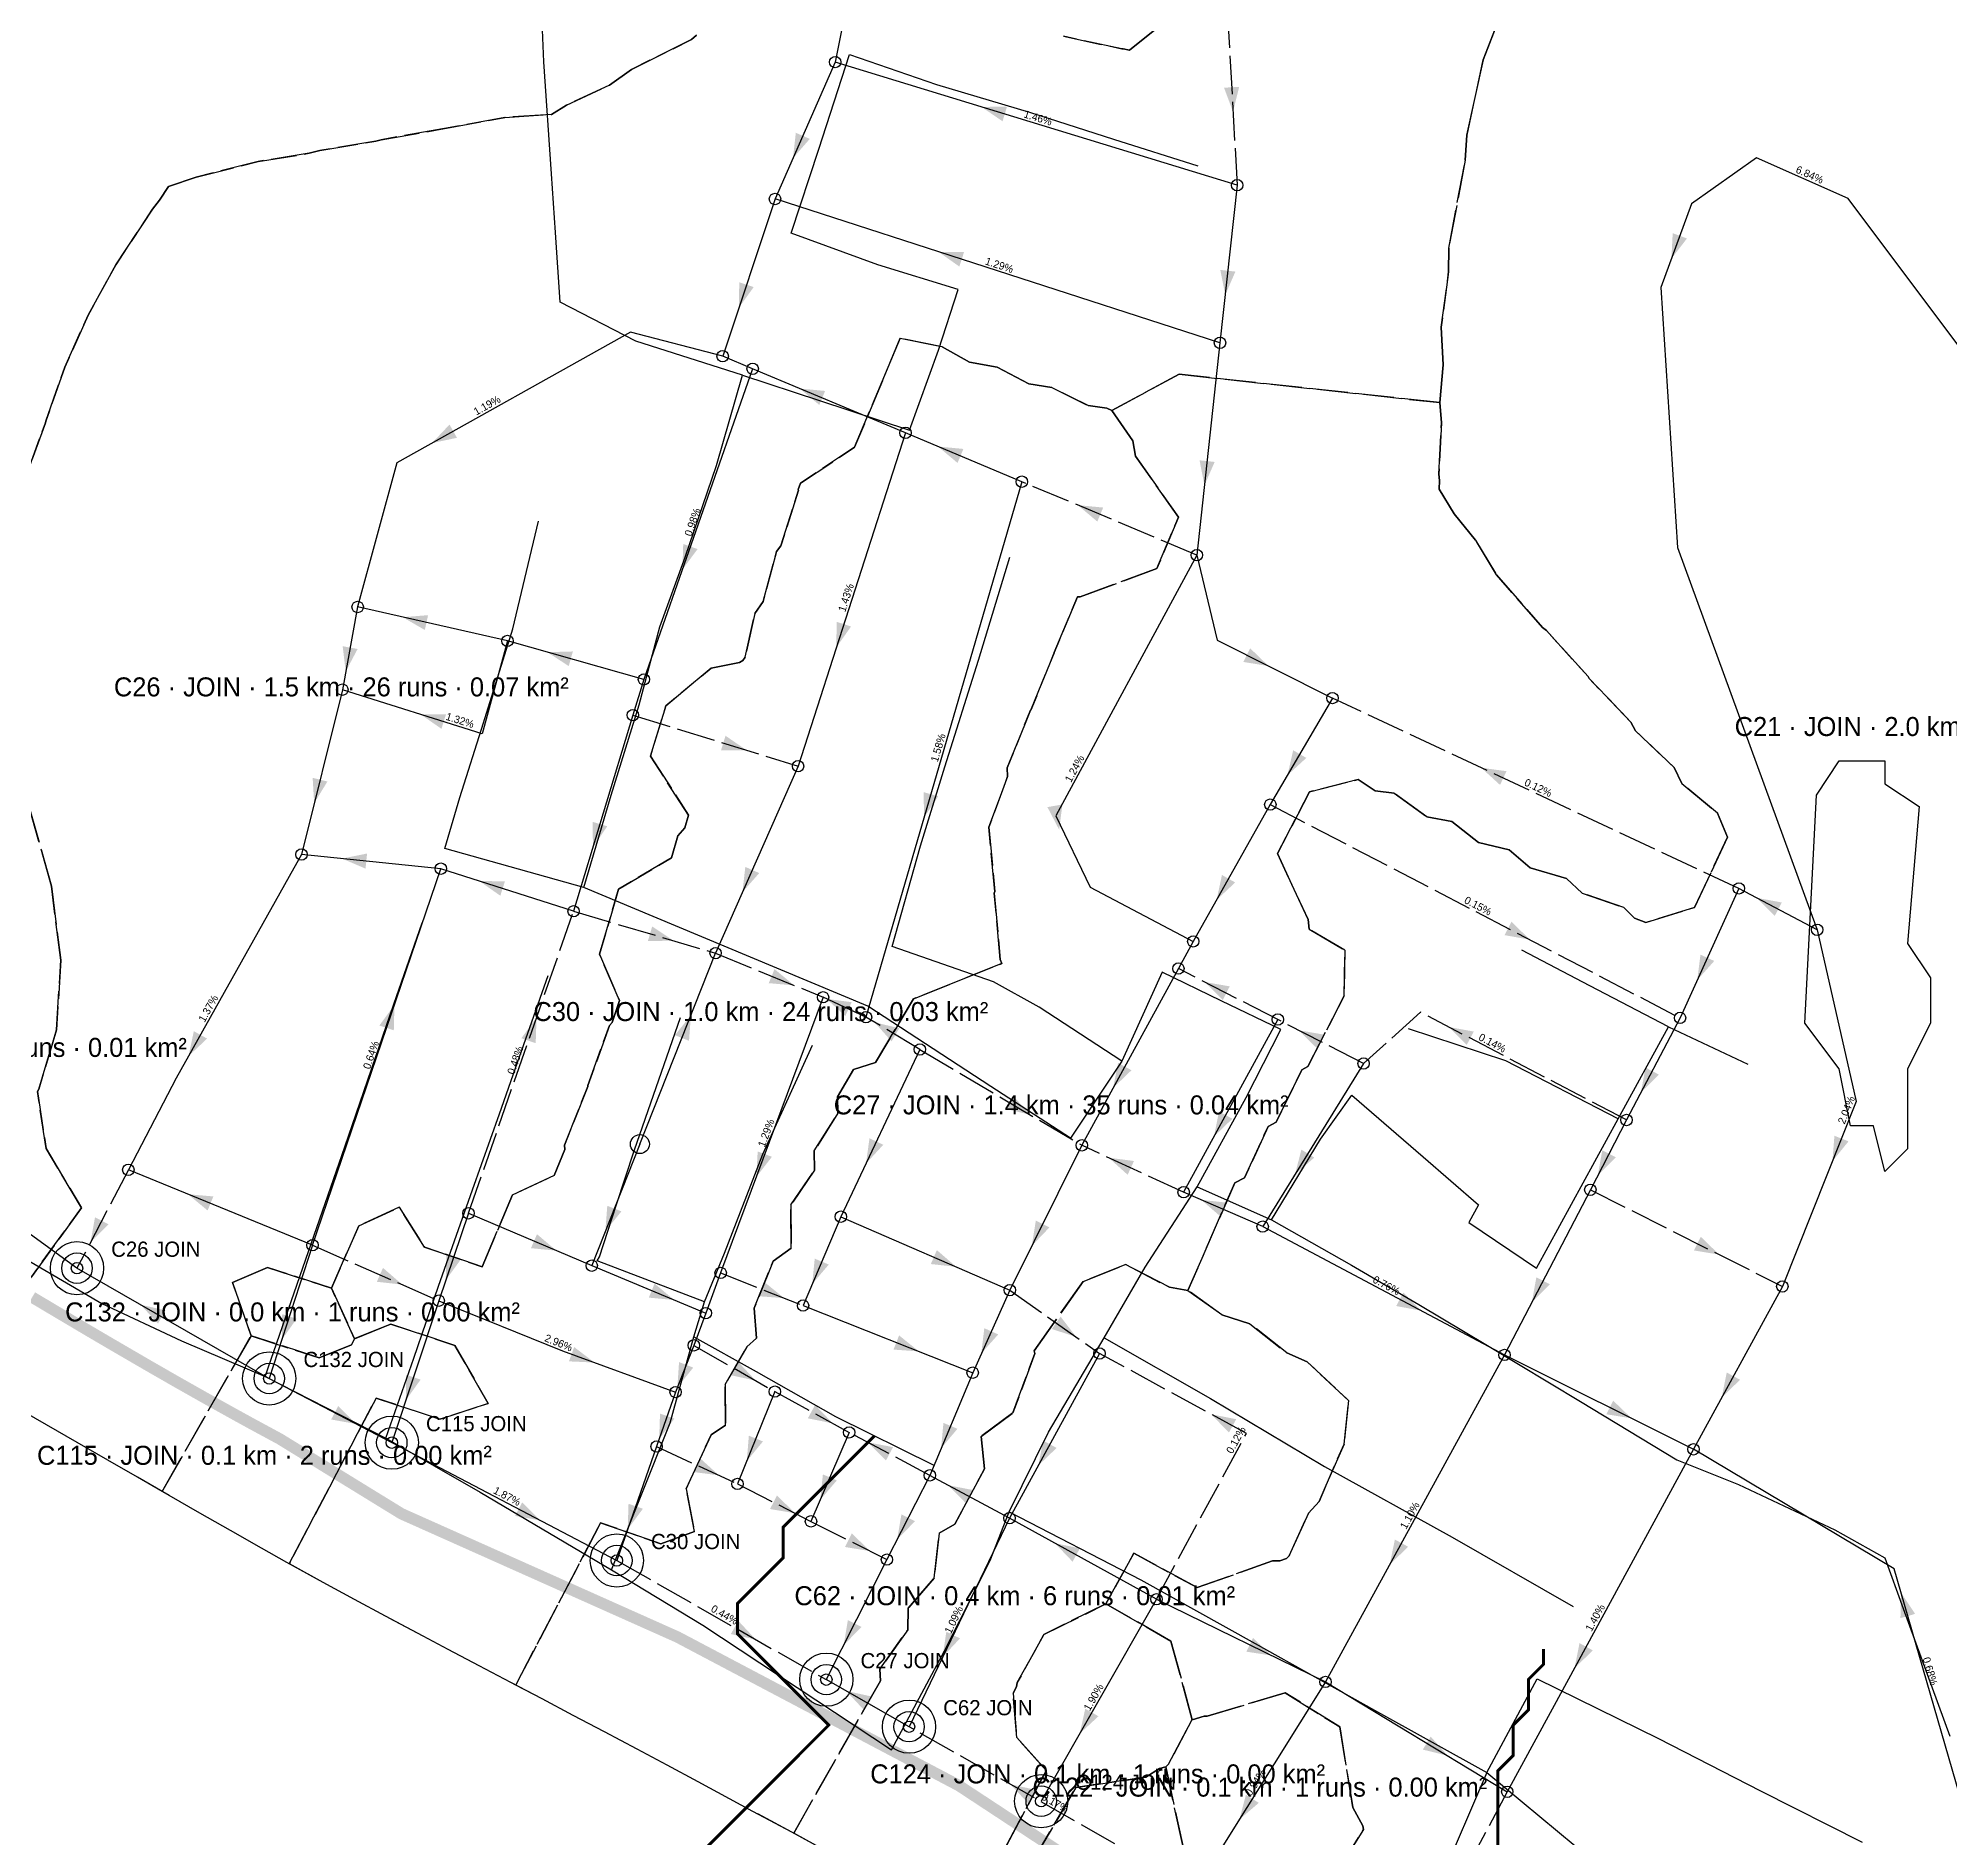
# Model space of a CAD drawing. Header units: metres. Extents: x 442821 to 452274, y 2561971 to 2571293.
# Drawn here: x 450668 to 451171, y 2567255 to 2567728 of the extents above; entities that cross this region are included whole.
import ezdxf
from ezdxf.enums import TextEntityAlignment as Align

# ---------------------------------------------------------------- set-up
doc = ezdxf.new("R2010")
doc.units = ezdxf.units.M
doc.header["$LTSCALE"] = 8
doc.linetypes.add('DASHED', pattern=[1.524, 1.27, -0.254])
for name, color, linetype in [('A_ARROWS', 7, 'Continuous'), ('A_BUILT_2006', 252, 'Continuous'), ('A_CATCH_LABEL', 7, 'Continuous'), ('A_CATCHMENTS', 7, 'Continuous'), ('A_ENVELOPE', 3, 'Continuous'), ('A_GRADIENT', 8, 'Continuous'), ('A_JUNCTIONS', 8, 'Continuous'), ('A_MAIN_PIPE', 5, 'Continuous'), ('A_OUTLET_LABEL', 7, 'Continuous'), ('A_OUTLETS', 7, 'Continuous'), ('A_RUNS', 7, 'Continuous'), ('A_STREAMS', 5, 'Continuous'), ('A_WADI', 4, 'Continuous')]:
    doc.layers.add(name, color=color, linetype=linetype)

msp = doc.modelspace()

# ---------------------------------------------------------------- linework, layer by layer
at = {"layer": 'A_ARROWS', "color": 3}
for points in [[(450982.35, 2567708.8), (450979.99, 2567715.08), (450983.98, 2567715.31)], [(450916.2, 2567710.04), (450922.9, 2567710.08), (450921.73, 2567706.25)], [(450866.62, 2567696.56), (450867.36, 2567703.23), (450871.03, 2567701.62)], [(450904.9, 2567671.91), (450911.61, 2567671.85), (450910.38, 2567668.04)], [(450980.31, 2567660.58), (450979.01, 2567667.16), (450982.99, 2567666.72)], [(450852.37, 2567657.21), (450852.49, 2567663.92), (450856.28, 2567662.65)], [(450868.4, 2567635.96), (450875.07, 2567635.33), (450873.53, 2567631.65)], [(450771.67, 2567621.62), (450776.28, 2567626.49), (450778.23, 2567623)], [(450837.53, 2567588.37), (450837.75, 2567595.07), (450841.53, 2567593.74)], [(450763.97, 2567575.82), (450770.65, 2567576.36), (450769.77, 2567572.46)], [(450748.97, 2567561.53), (450748.17, 2567568.19), (450752.1, 2567567.46)], [(450802.02, 2567566.62), (450808.72, 2567566.81), (450807.63, 2567562.96)], [(450768.65, 2567550.29), (450775.35, 2567550.27), (450774.15, 2567546.46)], [(450740.67, 2567526.88), (450740.28, 2567533.57), (450744.16, 2567532.61)], [(450813.99, 2567515.29), (450813.93, 2567521.99), (450817.76, 2567520.83)], [(450748.02, 2567512.33), (450754.59, 2567513.67), (450754.18, 2567509.69)], [(450784.15, 2567506.42), (450790.86, 2567506.37), (450789.64, 2567502.56)], [(450761.79, 2567473.85), (450761.62, 2567467.15), (450757.83, 2567468.44)], [(450799.16, 2567470.48), (450798.94, 2567463.78), (450795.17, 2567465.09)], [(450707.64, 2567460.38), (450709.02, 2567466.94), (450712.51, 2567464.99)], [(450707.48, 2567424.05), (450714.16, 2567423.48), (450712.65, 2567419.78)], [(450681.84, 2567411.4), (450683.03, 2567418), (450686.58, 2567416.15)], [(450695.04, 2567394.98), (450701.59, 2567393.52), (450699.59, 2567390.05)], [(450941.08, 2567386.54), (450934.7, 2567388.6), (450937, 2567391.87)], [(450976.61, 2567366.19), (450983.19, 2567364.88), (450981.28, 2567361.37)], [(450931.12, 2567352.68), (450932.44, 2567359.25), (450935.95, 2567357.33)], [(450935.52, 2567332.26), (450942.09, 2567330.92), (450940.16, 2567327.41)], [(450905.97, 2567302.35), (450906.95, 2567308.98), (450910.55, 2567307.24)], [(450923.81, 2567268.85), (450930.36, 2567267.43), (450928.38, 2567263.95)]]:
    msp.add_solid(points, dxfattribs=at)
at = {"layer": 'A_ARROWS', "color": 1}
for points in [[(451097.66, 2567670.12), (451098.01, 2567676.82), (451101.76, 2567675.43)], [(450904.76, 2567620.71), (450911.44, 2567620.08), (450909.89, 2567616.4)], [(450941.54, 2567605.29), (450948.21, 2567604.66), (450946.67, 2567600.97)], [(450878.03, 2567567.9), (450878.09, 2567574.61), (450881.89, 2567573.38)], [(450854.4, 2567540.84), (450847.69, 2567540.82), (450848.87, 2567544.64)], [(450901.1, 2567523.12), (450900.97, 2567529.82), (450904.81, 2567528.7)], [(450853.32, 2567503.49), (450854.08, 2567510.15), (450857.74, 2567508.53)], [(451120.12, 2567502.01), (451126.71, 2567500.79), (451124.84, 2567497.25)], [(451060.38, 2567491.02), (451053.78, 2567492.2), (451055.63, 2567495.75)], [(450835.16, 2567490.75), (450828.45, 2567490.64), (450829.58, 2567494.47)], [(451104.48, 2567480.41), (451105.3, 2567487.06), (451108.94, 2567485.41)], [(450866.92, 2567478.98), (450860.24, 2567479.57), (450861.76, 2567483.27)], [(450875.42, 2567475.44), (450882.06, 2567474.56), (450880.38, 2567470.94)], [(450839.77, 2567471.1), (450839.27, 2567464.41), (450835.55, 2567465.89)], [(450888.06, 2567469.28), (450894.58, 2567467.71), (450892.53, 2567464.28)], [(451039.08, 2567468.05), (451045.68, 2567466.85), (451043.82, 2567463.31)], [(451089.64, 2567450.78), (451090.84, 2567457.37), (451094.38, 2567455.52)], [(450856.97, 2567428.6), (450857.33, 2567435.3), (450861.08, 2567433.9)], [(450998.67, 2567429.3), (451000.34, 2567435.79), (451003.74, 2567433.69)], [(451078.31, 2567429.02), (451079.48, 2567435.62), (451083.03, 2567433.78)], [(451140.02, 2567432.76), (451140.54, 2567439.44), (451144.25, 2567437.96)], [(450817.27, 2567414.34), (450817.77, 2567421.02), (450821.49, 2567419.55)], [(450804.39, 2567409.21), (450797.71, 2567409.87), (450799.28, 2567413.55)], [(451110.22, 2567408.18), (451103.6, 2567409.27), (451105.4, 2567412.85)], [(450775.28, 2567401.46), (450775.44, 2567408.17), (450779.23, 2567406.88)], [(450763.83, 2567400.29), (450757.16, 2567401.03), (450758.77, 2567404.69)], [(450835.36, 2567396.24), (450828.69, 2567396.86), (450830.22, 2567400.55)], [(451060.96, 2567395.61), (451062.14, 2567402.21), (451065.69, 2567400.37)], [(451031.87, 2567393.42), (451025.28, 2567394.65), (451027.15, 2567398.18)], [(450814.39, 2567379.79), (450807.69, 2567380.1), (450809.06, 2567383.86)], [(450836.2, 2567373.22), (450836.65, 2567379.91), (450840.38, 2567378.46)], [(451110.91, 2567370.6), (451112.22, 2567377.17), (451115.73, 2567375.26)], [(451087.18, 2567365.11), (451080.56, 2567366.18), (451082.35, 2567369.76)], [(450831.42, 2567359.66), (450831.64, 2567366.37), (450835.42, 2567365.05)], [(450800.14, 2567338.27), (450793.55, 2567339.46), (450795.4, 2567343.01)], [(450823.14, 2567335.94), (450823.36, 2567342.64), (450827.14, 2567341.33)], [(451023.6, 2567326.68), (451024.92, 2567333.25), (451028.43, 2567331.33)], [(451158.06, 2567319.27), (451161.76, 2567313.68), (451157.91, 2567312.57)], [(450992.49, 2567302.73), (450985.87, 2567303.74), (450987.62, 2567307.33)], [(451072.19, 2567299.41), (451073.49, 2567305.99), (451077, 2567304.08)], [(451038.79, 2567276.39), (451032.28, 2567277.99), (451034.35, 2567281.41)]]:
    msp.add_solid(points, dxfattribs=at)
at = {"layer": 'A_ARROWS', "color": 2}
for points in [[(450974.84, 2567610.51), (450973.55, 2567617.09), (450977.53, 2567616.66)], [(450991.7, 2567562.97), (450985.09, 2567564.05), (450986.88, 2567567.63)], [(450996.69, 2567534.28), (450998.18, 2567540.82), (451001.64, 2567538.81)], [(451047.64, 2567536.22), (451054.29, 2567535.32), (451052.59, 2567531.7)], [(450936.63, 2567519.92), (450933.54, 2567525.87), (450937.48, 2567526.57)], [(450978.05, 2567501.47), (450979.44, 2567508.02), (450982.93, 2567506.06)], [(450974.89, 2567479.87), (450981.5, 2567478.73), (450979.67, 2567475.17)], [(450999.61, 2567467.19), (451006.21, 2567466.05), (451004.39, 2567462.49)], [(450950.82, 2567452.01), (450952.14, 2567458.58), (450955.65, 2567456.67)], [(450928.99, 2567444.97), (450922.46, 2567446.51), (450924.5, 2567449.95)], [(450977.36, 2567439.24), (450978.67, 2567445.82), (450982.18, 2567443.9)], [(450885.82, 2567432.13), (450886.74, 2567438.77), (450890.36, 2567437.06)], [(450949.66, 2567433.66), (450956.31, 2567432.8), (450954.64, 2567429.17)], [(450974.02, 2567422.57), (450980.69, 2567421.85), (450979.09, 2567418.18)], [(450929.43, 2567410.49), (450930.49, 2567417.11), (450934.07, 2567415.33)], [(450871.67, 2567400.44), (450872.34, 2567407.12), (450876.02, 2567405.55)], [(450909.53, 2567404.97), (450902.87, 2567405.69), (450904.46, 2567409.36)], [(450864.31, 2567396.73), (450857.62, 2567397.23), (450859.09, 2567400.95)], [(450899.75, 2567382.71), (450893.06, 2567383.2), (450894.53, 2567386.92)], [(450916.14, 2567382.16), (450916.94, 2567388.82), (450920.59, 2567387.18)], [(450856.8, 2567375.03), (450850.25, 2567376.46), (450852.23, 2567379.93)], [(450764.77, 2567369.86), (450764.88, 2567376.56), (450768.68, 2567375.31)], [(450751.74, 2567363.62), (450745.14, 2567364.81), (450747, 2567368.36)], [(450877.09, 2567363.79), (450870.52, 2567365.11), (450872.44, 2567368.62)], [(450854.46, 2567353.86), (450855.01, 2567360.55), (450858.71, 2567359.04)], [(450905.57, 2567357.23), (450906.19, 2567363.91), (450909.88, 2567362.37)], [(450886.35, 2567358.79), (450892.94, 2567357.54), (450891.06, 2567354.01)], [(450847.14, 2567350.12), (450840.49, 2567350.99), (450842.17, 2567354.62)], [(450873.8, 2567343.7), (450874.48, 2567350.37), (450878.16, 2567348.8)], [(450867.19, 2567340.14), (450860.58, 2567341.26), (450862.39, 2567344.83)], [(450907.46, 2567347.51), (450914.04, 2567346.24), (450912.15, 2567342.72)], [(450894.02, 2567333.26), (450895.14, 2567339.87), (450898.71, 2567338.06)], [(450886.91, 2567330.18), (450880.3, 2567331.28), (450882.09, 2567334.85)], [(450856.81, 2567306.94), (450850.26, 2567308.37), (450852.24, 2567311.85)], [(450879.95, 2567305.45), (450881.05, 2567312.06), (450884.63, 2567310.26)], [(450880.61, 2567293.42), (450887.16, 2567291.99), (450885.18, 2567288.51)], [(450984.05, 2567259.62), (450985.75, 2567266.11), (450989.14, 2567263.98)]]:
    msp.add_solid(points, dxfattribs=at)
at = {"layer": 'A_ARROWS', "color": 4}
for points in [[(450732.18, 2567385.82), (450732.26, 2567392.52), (450736.06, 2567391.29)], [(450942.05, 2567282.19), (450943.49, 2567288.74), (450946.96, 2567286.76)]]:
    msp.add_solid(points, dxfattribs=at)
at = {"layer": 'A_BUILT_2006', "color": 252}
for points in [[(450801.04, 2567721.92), (450800.43, 2567736.58)], [(450803.06, 2567692.45), (450801.04, 2567721.92)], [(450873.38, 2567698.95), (450881.49, 2567723.86)], [(450881.49, 2567723.86), (450904.32, 2567715.96)], [(450904.32, 2567715.96), (450928.84, 2567708.62)], [(450928.84, 2567708.62), (450950.93, 2567701.59)], [(450950.93, 2567701.59), (450973.06, 2567694.5)], [(450866.16, 2567676.82), (450873.38, 2567698.95)], [(450804.14, 2567676.97), (450803.06, 2567692.45)], [(450805.42, 2567658.65), (450804.14, 2567676.97)], [(450888.9, 2567668.53), (450866.16, 2567676.82)], [(450910.09, 2567661.98), (450888.9, 2567668.53)], [(450904.86, 2567646.06), (450910.09, 2567661.98)], [(450825.32, 2567648.46), (450805.42, 2567658.65)], [(450853.32, 2567639.45), (450825.32, 2567648.46)], [(450897.22, 2567624.97), (450904.86, 2567646.06)], [(450846.52, 2567615.75), (450853.32, 2567639.45)], [(450853.32, 2567639.45), (450873.57, 2567632.78)], [(450873.57, 2567632.78), (450897.22, 2567624.97)], [(450838.22, 2567591.58), (450846.52, 2567615.75)], [(450792.89, 2567572.73), (450799.64, 2567601.11)], [(450831.56, 2567573.25), (450838.22, 2567591.58)], [(450915.38, 2567564.5), (450923.69, 2567591.58)], [(450785.24, 2567548.02), (450792.89, 2567572.73), (450792.89, 2567572.73)], [(450826.15, 2567552.76), (450831.56, 2567573.25)], [(450906.57, 2567536.43), (450915.38, 2567564.5)], [(450818.76, 2567528.98), (450826.15, 2567552.76)], [(450779.03, 2567528.39), (450785.24, 2567548.02)], [(450900.14, 2567515.72), (450906.57, 2567536.43)], [(450775, 2567514.96), (450779.03, 2567528.39)], [(450811.62, 2567504.75), (450818.76, 2567528.98)], [(450892.68, 2567489.2), (450900.14, 2567515.72)], [(450811.62, 2567504.75), (450775, 2567514.96)], [(450829.83, 2567497.13), (450811.62, 2567504.75)], [(450855.45, 2567486.4), (450829.83, 2567497.13)], [(450761.63, 2567474.08), (450761.63, 2567474.08), (450769.09, 2567495.42)], [(450886.3, 2567473.49), (450855.45, 2567486.4)], [(450919.32, 2567479.92), (450892.68, 2567489.2)], [(451076.18, 2567478.91), (451058.32, 2567488.25)], [(450793.64, 2567457.17), (450802.2, 2567481.61)], [(450963.71, 2567482.48), (450953.15, 2567459.04)], [(450994.96, 2567467.36), (450979.28, 2567474.95), (450963.71, 2567482.48)], [(450931.36, 2567473.22), (450919.32, 2567479.92)], [(451096.93, 2567468.05), (451076.18, 2567478.91)], [(450756.71, 2567459.76), (450761.63, 2567474.08)], [(450824.89, 2567435.7), (450837.06, 2567470.57)], [(450918.66, 2567452.42), (450886.3, 2567473.49)], [(450953.15, 2567459.04), (450931.36, 2567473.22)], [(450985.81, 2567449.48), (450994.96, 2567467.36)], [(451054.1, 2567459.18), (451028.53, 2567467.52)], [(451083.68, 2567443.86), (451096.93, 2567468.05)], [(451096.93, 2567468.05), (451117.73, 2567458.3)], [(450858.65, 2567434.63), (450871.78, 2567463.26)], [(450748.72, 2567436.55), (450756.71, 2567459.76)], [(450789.38, 2567445.21), (450793.64, 2567457.17)], [(450953.15, 2567459.04), (450939.6, 2567438.79)], [(451083.68, 2567443.86), (451054.1, 2567459.18)], [(450939.6, 2567438.79), (450918.66, 2567452.42)], [(450782.33, 2567425.21), (450789.38, 2567445.21)], [(450972.92, 2567426.03), (450985.81, 2567449.48)], [(451005.33, 2567438.51), (451013.61, 2567450.13)], [(451013.61, 2567450.13), (451032.35, 2567433.89)], [(451062.16, 2567404.6), (451083.68, 2567443.86)], [(450737.7, 2567404.73), (450748.72, 2567436.55)], [(450820.14, 2567421.05), (450824.89, 2567435.7)], [(450992.48, 2567417.32), (451005.33, 2567438.51)], [(450848.64, 2567408.53), (450858.65, 2567434.63)], [(451032.35, 2567433.89), (451046.92, 2567421.27), (451044.38, 2567416.64)], [(450773.4, 2567399.85), (450782.33, 2567425.21)], [(450959.27, 2567404.88), (450972.92, 2567426.03)], [(450972.92, 2567426.03), (450992.48, 2567417.32)], [(450815.11, 2567406.53), (450815.74, 2567407.61), (450820.14, 2567421.05)], [(450992.48, 2567417.32), (451013.54, 2567405.41)], [(451044.38, 2567416.64), (451062.16, 2567404.6)], [(450661.59, 2567408.87), (450684.78, 2567395.35)], [(450843.36, 2567395.73), (450815.11, 2567406.53)], [(450843.36, 2567395.73), (450848.64, 2567408.53)], [(451013.54, 2567405.41), (451031.2, 2567395.08)], [(450727.8, 2567376.11), (450737.7, 2567404.73)], [(450948.45, 2567386.29), (450959.27, 2567404.88)], [(450684.78, 2567395.35), (450705.81, 2567385.5)], [(450766.87, 2567380.95), (450773.4, 2567399.85)], [(450840.56, 2567386.51), (450843.36, 2567395.73)], [(451031.2, 2567395.08), (451049.25, 2567384.27)], [(450705.81, 2567385.5), (450727.8, 2567376.11)], [(450834.3, 2567363.92), (450840.56, 2567386.51)], [(450840.56, 2567386.51), (450856.91, 2567377.47)], [(450933.82, 2567361.45), (450948.45, 2567386.29)], [(450948.45, 2567386.29), (450976.39, 2567370.29)], [(450759.5, 2567359.94), (450766.87, 2567380.95)], [(451049.25, 2567384.27), (451073.72, 2567369.52)], [(450727.8, 2567376.11), (450759.5, 2567359.94)], [(450856.91, 2567377.47), (450877.84, 2567365.6)], [(450976.39, 2567370.29), (451006.46, 2567352.41)], [(450877.84, 2567365.6), (450903.64, 2567352.83)], [(451073.72, 2567369.52), (451099.1, 2567354.23)], [(450759.5, 2567359.94), (450784.33, 2567345.73)], [(450818.87, 2567325.23), (450834.3, 2567363.92)], [(450923.52, 2567340.54), (450933.82, 2567361.45)], [(451006.46, 2567352.41), (451040.02, 2567333.85)], [(451099.1, 2567354.23), (451115.34, 2567347.7)], [(450784.33, 2567345.73), (450818.87, 2567325.23)], [(451115.34, 2567347.7), (451140.66, 2567335.81)], [(450918.47, 2567327.68), (450923.52, 2567340.54)], [(450923.52, 2567340.54), (450958.11, 2567322.62)], [(451140.66, 2567335.81), (451153.77, 2567328.46), (451158.64, 2567315.11)], [(451040.02, 2567333.85), (451071.84, 2567315.62)], [(450818.87, 2567325.23), (450842.93, 2567310.75)], [(450906.43, 2567303.99), (450918.47, 2567327.68)], [(450958.11, 2567322.62), (450988.19, 2567305.87)], [(451158.64, 2567315.11), (451170.9, 2567281.53)], [(450842.93, 2567310.75), (450867.71, 2567294.32)], [(450988.19, 2567305.87), (451019.57, 2567288.39)], [(450892.49, 2567277.9), (450906.43, 2567303.99)], [(450867.71, 2567294.32), (450892.49, 2567277.9)], [(451049.13, 2567271.93), (451062.38, 2567296.62)], [(451062.38, 2567296.62), (451094.28, 2567280.88)], [(451019.57, 2567288.39), (451049.13, 2567271.93)], [(451094.28, 2567280.88), (451121.09, 2567267.16)], [(451049.13, 2567271.93), (451036.73, 2567243.19)], [(451049.13, 2567271.93), (451076.99, 2567248.85)], [(451121.09, 2567267.16), (451147.87, 2567253.6)]]:
    msp.add_lwpolyline(points, dxfattribs=at)
at = {"layer": 'A_CATCHMENTS', "color": 3, "linetype": 'DASHED'}
for points in [[(451055.79, 2567742.39), (451048.19, 2567722.42), (451043.82, 2567702.63), (451043.43, 2567696.05), (451039.09, 2567672.87), (451039.06, 2567666.64), (451037.12, 2567652.11), (451037.59, 2567642.17), (451036.78, 2567632.25), (450968.19, 2567639.73), (450950.45, 2567630.16), (450949.13, 2567630.77), (450944.23, 2567631.47), (450934.72, 2567636.2), (450928.61, 2567637.19), (450920.31, 2567641.6), (450913.01, 2567642.93), (450905.89, 2567646.97), (450894.83, 2567649.21), (450882.82, 2567620.56), (450868.62, 2567611.07), (450868.02, 2567609.44), (450868.03, 2567609.19), (450863.39, 2567594.56), (450862.3, 2567593.1), (450858.74, 2567579.93), (450856.58, 2567576.76), (450854.01, 2567565.33), (450853.44, 2567564.41), (450852.58, 2567563.91), (450845.07, 2567562.45), (450833.2, 2567552.53), (450829.11, 2567539.3), (450839.16, 2567523.75), (450838.15, 2567520.43), (450836.37, 2567518.33), (450834.62, 2567512.5), (450820.76, 2567504.28), (450815.73, 2567487.19), (450820.96, 2567475.01), (450819.06, 2567469.19), (450818.35, 2567468.47), (450812.63, 2567452.65), (450812.65, 2567452.35), (450806.51, 2567436.96), (450806.58, 2567435.82), (450803.77, 2567429), (450792.88, 2567423.9), (450784.85, 2567405), (450769.73, 2567410.14), (450762.99, 2567420.62), (450752.39, 2567415.73), (450745.19, 2567399.36), (450728.44, 2567404.81), (450719.21, 2567400.81), (450724.09, 2567386.84), (450700.69, 2567345.88), (450694.19, 2567349.62), (450686.39, 2567354.1), (450678.32, 2567358.74), (450670.26, 2567363.39), (450662.21, 2567368.07)], [(450937.76, 2567728.61), (450953.15, 2567725.32), (450953.43, 2567725.35), (450955.09, 2567724.99), (450970.9, 2567737.56)], [(450664.97, 2567613.15), (450669.98, 2567626.96), (450670.08, 2567627.34), (450675.08, 2567641.56), (450681.22, 2567655.29), (450688.5, 2567668.51), (450698.17, 2567683.11), (450700.02, 2567685.48), (450702.39, 2567689.09), (450709.61, 2567691.56), (450725.97, 2567695.69), (450739.4, 2567697.83), (450742.13, 2567698.56), (450756.92, 2567701.02), (450758.28, 2567701.41), (450774.44, 2567704.23), (450774.53, 2567704.26), (450790.8, 2567707.26), (450803.11, 2567708.05), (450807.01, 2567710.51), (450818.31, 2567715.74), (450824.16, 2567719.91), (450839.93, 2567727.72), (450841.23, 2567728.86)], [(450647.69, 2567376.62), (450679.46, 2567420.45), (450670.17, 2567436.09), (450667.86, 2567451.05), (450668.23, 2567451.67), (450668.23, 2567451.67), (450672.91, 2567467.32), (450674.03, 2567485.59), (450671.57, 2567505.05), (450665.57, 2567526.48)], [(450874.5, 2567251.84), (450866.81, 2567256), (450889.61, 2567296.09), (450889.46, 2567299.18), (450896.79, 2567309.52), (450896.94, 2567315.22), (450903.76, 2567323.05), (450905.06, 2567334.92), (450909.22, 2567337.31), (450917.02, 2567351.81), (450916.08, 2567360.34), (450924.44, 2567366.52), (450930.19, 2567382.14), (450930.08, 2567382.89), (450942.93, 2567401.12), (450954.14, 2567405.57), (450965.62, 2567399.58), (450970.5, 2567398.75), (450979.45, 2567392.35), (450986.8, 2567389.99), (450996.47, 2567382.36), (451001.86, 2567379.96), (451012.74, 2567369.78), (451011.56, 2567358.33), (451005.01, 2567343.28), (451002.22, 2567340.2), (450997.14, 2567328.96), (450996.44, 2567328.21), (450994.7, 2567327.6), (450992.74, 2567327.6), (450972.91, 2567320.61), (450956.28, 2567329.62), (450948.94, 2567316.31), (450932.57, 2567308.27), (450932.53, 2567308.07), (450925.61, 2567295.64), (450925.43, 2567294.52), (450924.5, 2567292.86), (450925.47, 2567281.21), (450933.22, 2567272.47), (450910.8, 2567230.23)]]:
    msp.add_lwpolyline(points, dxfattribs=at)
at = {"layer": 'A_CATCHMENTS', "color": 1, "linetype": 'DASHED'}
for points in [[(451009.98, 2567246.21), (451016.64, 2567256.93), (451016.47, 2567257.96), (451013.9, 2567262.76), (451010.41, 2567283.95), (450996.1, 2567292.91), (450975.57, 2567286.75), (450974.74, 2567286.81), (450971.61, 2567285.86), (450966.04, 2567306.55), (450948.94, 2567316.31), (450956.28, 2567329.62), (450972.91, 2567320.61), (450992.74, 2567327.6), (450994.7, 2567327.6), (450996.44, 2567328.21), (450997.14, 2567328.96), (451002.22, 2567340.2), (451005.01, 2567343.28), (451011.56, 2567358.33), (451012.74, 2567369.78), (451001.86, 2567379.96), (450996.47, 2567382.36), (450986.8, 2567389.99), (450979.45, 2567392.35), (450970.5, 2567398.75), (450982.82, 2567427.07), (450985.37, 2567428.4), (450991.62, 2567441.91), (450993.7, 2567443.01), (451000.42, 2567456.76), (451002.04, 2567457.62), (451011.58, 2567476.22), (451011.81, 2567488.21), (451002.36, 2567493.76), (451002.1, 2567496.27), (450994.02, 2567513.64), (451002.49, 2567529.9), (451015.23, 2567533.12), (451019.75, 2567530.18), (451024.71, 2567529.52), (451033.31, 2567523.34), (451039.87, 2567522.12), (451046.91, 2567516.57), (451054.99, 2567514.64), (451060.55, 2567509.88), (451070.08, 2567507.09), (451074.22, 2567503.25), (451085.14, 2567499.48), (451087.93, 2567496.69), (451090.91, 2567495.5), (451103.77, 2567499.51), (451112.42, 2567517.97), (451109.82, 2567524.32), (451100.4, 2567532.09), (451098.36, 2567536.25), (451088.26, 2567545.93), (451087.03, 2567548.22), (451076.07, 2567559.66), (451075.75, 2567560.21), (451064.78, 2567572.31), (451063.74, 2567573.1), (451051.62, 2567586.99), (451046.13, 2567596.1), (451040.5, 2567603.01), (451036.61, 2567609.53), (451036.66, 2567611.78), (451036.49, 2567613.46), (451037.17, 2567626.98), (451036.78, 2567632.25), (451037.59, 2567642.17), (451037.12, 2567652.11), (451039.06, 2567666.64), (451039.09, 2567672.87), (451043.43, 2567696.05), (451043.82, 2567702.63), (451048.19, 2567722.42), (451055.79, 2567742.39)], [(450665.57, 2567526.48), (450671.57, 2567505.05), (450674.03, 2567485.59), (450672.91, 2567467.32), (450668.23, 2567451.67), (450667.86, 2567451.05), (450670.17, 2567436.09), (450679.46, 2567420.45), (450647.69, 2567376.62)]]:
    msp.add_lwpolyline(points, dxfattribs=at)
at = {"layer": 'A_CATCHMENTS', "color": 2, "linetype": 'DASHED'}
for points in [[(450970.9, 2567737.56), (450955.09, 2567724.99), (450953.43, 2567725.35), (450953.15, 2567725.32), (450937.76, 2567728.61)], [(450841.23, 2567728.86), (450839.93, 2567727.72), (450824.16, 2567719.91), (450818.31, 2567715.74), (450807.01, 2567710.51), (450803.11, 2567708.05), (450790.8, 2567707.26), (450774.53, 2567704.26), (450774.44, 2567704.23), (450758.28, 2567701.41), (450756.92, 2567701.02), (450742.13, 2567698.56), (450739.4, 2567697.83), (450725.97, 2567695.69), (450709.61, 2567691.56), (450702.39, 2567689.09), (450700.02, 2567685.48), (450698.17, 2567683.11), (450688.5, 2567668.51), (450681.22, 2567655.29), (450675.08, 2567641.56), (450670.08, 2567627.34), (450669.98, 2567626.96), (450664.97, 2567613.15)]]:
    msp.add_lwpolyline(points, dxfattribs=at)
at = {"layer": 'A_CATCHMENTS', "color": 1, "linetype": 'DASHED'}
msp.add_lwpolyline([(450777.68, 2567384.3), (450760.82, 2567389.88), (450751.29, 2567386.06), (450745.19, 2567399.36), (450752.39, 2567415.73), (450762.99, 2567420.62), (450769.73, 2567410.14), (450784.85, 2567405), (450792.88, 2567423.9), (450803.77, 2567429), (450806.58, 2567435.82), (450806.51, 2567436.96), (450812.65, 2567452.35), (450812.63, 2567452.65), (450818.35, 2567468.47), (450819.06, 2567469.19), (450820.96, 2567475.01), (450815.73, 2567487.19), (450820.76, 2567504.28), (450834.62, 2567512.5), (450836.37, 2567518.33), (450838.15, 2567520.43), (450839.16, 2567523.75), (450829.11, 2567539.3), (450833.2, 2567552.53), (450845.07, 2567562.45), (450852.58, 2567563.91), (450853.44, 2567564.41), (450854.01, 2567565.33), (450856.58, 2567576.76), (450858.74, 2567579.93), (450862.3, 2567593.1), (450863.39, 2567594.56), (450868.03, 2567609.19), (450868.02, 2567609.44), (450868.62, 2567611.07), (450882.82, 2567620.56), (450894.83, 2567649.21), (450905.89, 2567646.97), (450913.01, 2567642.93), (450920.31, 2567641.6), (450928.61, 2567637.19), (450934.72, 2567636.2), (450944.23, 2567631.47), (450949.13, 2567630.77), (450950.45, 2567630.16), (450956, 2567622.24), (450956.71, 2567618.21), (450967.99, 2567602.1), (450962.34, 2567588.64), (450942.16, 2567581.17), (450941.41, 2567581.17), (450935.35, 2567566.54), (450935.35, 2567566.46), (450929.17, 2567551.41), (450929.13, 2567551.38), (450922.96, 2567536.2), (450923.08, 2567533.89), (450918.15, 2567520.62), (450919.67, 2567503.65), (450919.57, 2567503.23), (450921.14, 2567485.8), (450921.54, 2567484.73), (450898.34, 2567475.46), (450888.32, 2567458.69), (450882.54, 2567456.88), (450878.36, 2567449.68), (450878.45, 2567445.42), (450872.2, 2567435.46), (450872.29, 2567430.39), (450866.05, 2567421.24), (450866.18, 2567409.89), (450861.36, 2567406.48), (450856.44, 2567394.05), (450857.05, 2567386.24), (450854.46, 2567383.96), (450848.79, 2567374.02), (450848.83, 2567363.28), (450845.07, 2567360.75), (450838.51, 2567346.59), (450840.69, 2567335.38), (450831.87, 2567332.09), (450816.03, 2567337.61), (450793.69, 2567294.96), (450792.36, 2567295.66), (450784.11, 2567299.98), (450775.88, 2567304.32), (450769.33, 2567307.79), (450759.44, 2567313.07), (450751.24, 2567317.49), (450743.07, 2567321.94), (450734.14, 2567326.88), (450756.96, 2567370.44), (450773.75, 2567364.89), (450786.42, 2567369.03), (450777.68, 2567384.3)], close=True, dxfattribs=at)
at = {"layer": 'A_CATCHMENTS', "color": 2, "linetype": 'DASHED'}
for points in [[(450838.51, 2567346.59), (450845.07, 2567360.75), (450848.83, 2567363.28), (450848.79, 2567374.02), (450854.46, 2567383.96), (450857.05, 2567386.24), (450856.44, 2567394.05), (450861.36, 2567406.48), (450866.18, 2567409.89), (450866.05, 2567421.24), (450872.29, 2567430.39), (450872.2, 2567435.46), (450878.45, 2567445.42), (450878.36, 2567449.68), (450882.54, 2567456.88), (450888.32, 2567458.69), (450898.34, 2567475.46), (450921.54, 2567484.73), (450921.14, 2567485.8), (450919.57, 2567503.23), (450919.67, 2567503.65), (450918.15, 2567520.62), (450923.08, 2567533.89), (450922.96, 2567536.2), (450929.13, 2567551.38), (450929.17, 2567551.41), (450935.35, 2567566.46), (450935.35, 2567566.54), (450941.41, 2567581.17), (450942.16, 2567581.17), (450962.34, 2567588.64), (450967.99, 2567602.1), (450956.71, 2567618.21), (450956, 2567622.24), (450950.45, 2567630.16), (450968.19, 2567639.73), (451036.78, 2567632.25), (451037.17, 2567626.98), (451036.49, 2567613.46), (451036.66, 2567611.78), (451036.61, 2567609.53), (451040.5, 2567603.01), (451046.13, 2567596.1), (451051.62, 2567586.99), (451063.74, 2567573.1), (451064.78, 2567572.31), (451075.75, 2567560.21), (451076.07, 2567559.66), (451087.03, 2567548.22), (451088.26, 2567545.93), (451098.36, 2567536.25), (451100.4, 2567532.09), (451109.82, 2567524.32), (451112.42, 2567517.97), (451103.77, 2567499.51), (451090.91, 2567495.5), (451087.93, 2567496.69), (451085.14, 2567499.48), (451074.22, 2567503.25), (451070.08, 2567507.09), (451060.55, 2567509.88), (451054.99, 2567514.64), (451046.91, 2567516.57), (451039.87, 2567522.12), (451033.31, 2567523.34), (451024.71, 2567529.52), (451019.75, 2567530.18), (451015.23, 2567533.12), (451002.49, 2567529.9), (450994.02, 2567513.64), (451002.1, 2567496.27), (451002.36, 2567493.76), (451011.81, 2567488.21), (451011.58, 2567476.22), (451002.04, 2567457.62), (451000.42, 2567456.76), (450993.7, 2567443.01), (450991.62, 2567441.91), (450985.37, 2567428.4), (450982.82, 2567427.07), (450970.5, 2567398.75), (450965.62, 2567399.58), (450954.14, 2567405.57), (450942.93, 2567401.12), (450930.08, 2567382.89), (450930.19, 2567382.14), (450924.44, 2567366.52), (450916.08, 2567360.34), (450917.02, 2567351.81), (450909.22, 2567337.31), (450905.06, 2567334.92), (450903.76, 2567323.05), (450896.94, 2567315.22), (450896.79, 2567309.52), (450889.46, 2567299.18), (450889.61, 2567296.09), (450866.81, 2567256), (450866.31, 2567256.27), (450856.09, 2567261.73), (450849.89, 2567265.06), (450841.69, 2567269.48), (450833.5, 2567273.89), (450825.64, 2567278.1), (450817.07, 2567282.66), (450808.84, 2567287), (450800.6, 2567291.33), (450793.69, 2567294.96), (450816.03, 2567337.61), (450831.87, 2567332.09), (450840.69, 2567335.38), (450838.51, 2567346.59)], [(450724.09, 2567386.84), (450741.97, 2567381.03), (450750.53, 2567384.46), (450751.29, 2567386.06), (450760.82, 2567389.88), (450777.68, 2567384.3), (450786.42, 2567369.03), (450773.75, 2567364.89), (450756.96, 2567370.44), (450734.14, 2567326.88), (450733.5, 2567327.23), (450726.8, 2567330.99), (450718.7, 2567335.58), (450710.61, 2567340.19), (450702.54, 2567344.82), (450700.69, 2567345.88), (450724.09, 2567386.84)], [(450971.55, 2567285.81), (450971.61, 2567285.86), (450974.74, 2567286.81), (450975.57, 2567286.75), (450996.1, 2567292.91), (451010.41, 2567283.95), (451013.9, 2567262.76), (451016.47, 2567257.96), (451016.64, 2567256.93), (451009.98, 2567246.21), (451009.41, 2567244.27), (451005.34, 2567237.79), (450994.89, 2567236.65), (450969.13, 2567252.77), (450964.67, 2567273.48), (450965.37, 2567274.13), (450971.55, 2567285.81)]]:
    msp.add_lwpolyline(points, close=True, dxfattribs=at)
at = {"layer": 'A_CATCHMENTS', "color": 4, "linetype": 'DASHED'}
for points in [[(450719.21, 2567400.81), (450728.44, 2567404.81), (450745.19, 2567399.36), (450751.29, 2567386.06), (450750.53, 2567384.46), (450741.97, 2567381.03), (450724.09, 2567386.84), (450719.21, 2567400.81)], [(450925.47, 2567281.21), (450924.5, 2567292.86), (450925.43, 2567294.52), (450925.61, 2567295.64), (450932.53, 2567308.07), (450932.57, 2567308.27), (450948.94, 2567316.31), (450966.04, 2567306.55), (450971.61, 2567285.86), (450971.55, 2567285.81), (450965.37, 2567274.13), (450964.67, 2567273.48), (450963.03, 2567273.06), (450959.39, 2567270.73), (450941.03, 2567268.02), (450916.73, 2567226.51), (450914.19, 2567228.11), (450910.8, 2567230.23), (450933.22, 2567272.47), (450925.47, 2567281.21)]]:
    msp.add_lwpolyline(points, close=True, dxfattribs=at)
at = {"layer": 'A_CATCHMENTS', "color": 3, "linetype": 'DASHED'}
msp.add_lwpolyline([(450941.03, 2567268.02), (450959.39, 2567270.73), (450963.03, 2567273.06), (450964.67, 2567273.48), (450969.13, 2567252.77), (450959.57, 2567235.98), (450930.56, 2567220.03), (450929.08, 2567218.73), (450922.33, 2567223.01), (450916.73, 2567226.51), (450941.03, 2567268.02)], close=True, dxfattribs=at)
at = {"layer": 'A_ENVELOPE', "color": 3}
msp.add_lwpolyline([(450874.5, 2567251.84), (450866.31, 2567256.27), (450856.09, 2567261.73), (450849.89, 2567265.06), (450841.69, 2567269.48), (450833.5, 2567273.89), (450825.64, 2567278.1), (450817.07, 2567282.66), (450808.84, 2567287), (450800.6, 2567291.33), (450792.36, 2567295.66), (450784.11, 2567299.98), (450775.88, 2567304.32), (450769.33, 2567307.79), (450759.44, 2567313.07), (450751.24, 2567317.49), (450743.07, 2567321.94), (450733.5, 2567327.23), (450726.8, 2567330.99), (450718.7, 2567335.58), (450710.61, 2567340.19), (450702.54, 2567344.82), (450694.19, 2567349.62), (450686.39, 2567354.1), (450678.32, 2567358.74), (450670.26, 2567363.39), (450662.21, 2567368.07)], dxfattribs=at)
at = {"layer": 'A_JUNCTIONS'}
for centre in [(450877.73, 2567721.83), (450861.89, 2567685.82), (450983.45, 2567689.43), (450978.93, 2567647.97), (450848.12, 2567644.47), (450856.01, 2567641.16), (450896.2, 2567624.3), (450926.82, 2567611.46), (450972.84, 2567592.16), (450752.11, 2567578.51), (450791.51, 2567569.58), (450827.41, 2567559.46), (450748.09, 2567556.76), (451008.5, 2567554.55), (450824.51, 2567550.07), (450867.95, 2567536.65), (450992.17, 2567526.53), (450737.33, 2567513.42), (450774, 2567509.68), (451115.42, 2567504.49), (450808.91, 2567498.48), (450971.9, 2567490.56), (451136.01, 2567493.61), (450846.26, 2567487.48), (450967.99, 2567483.41), (450874.53, 2567475.86), (450885.82, 2567470.62), (450994.14, 2567470), (451099.94, 2567470.43), (450900, 2567462.14), (451016.7, 2567458.43), (451085.87, 2567443.58), (450942.58, 2567436.92), (450691.8, 2567430.46), (450969.37, 2567424.59), (451076.34, 2567425.23), (450781.25, 2567419.04), (450879.21, 2567418.15), (450990.16, 2567415.54), (450740.25, 2567410.65), (450678.29, 2567404.6), (450813.68, 2567405.27), (450847.59, 2567403.35), (450923.64, 2567398.84), (451126.85, 2567399.81), (450773.44, 2567396.06), (450869.26, 2567394.77), (450843.67, 2567392.79), (450840.52, 2567384.31), (450947.26, 2567382.18), (451053.78, 2567381.79), (450728.86, 2567375.6), (450913.88, 2567377.12), (450835.74, 2567372.03), (450861.86, 2567372.14), (450761.09, 2567358.72), (450881.4, 2567361.42), (450830.74, 2567357.71), (451103.48, 2567356.97), (450902.6, 2567350.12), (450852.03, 2567347.86), (450923.56, 2567338.85), (450871.35, 2567338.02), (450820.28, 2567327.72), (450891.33, 2567327.96), (450962.22, 2567317.53), (450875.38, 2567296.39), (451006.69, 2567295.78), (450897.14, 2567284.01), (450931.91, 2567264.42), (451054.49, 2567266.9)]:
    msp.add_circle(centre, 1.5, dxfattribs=at)
at = {"layer": 'A_JUNCTIONS', "color": 30}
msp.add_circle((450826.35, 2567437.24), 2.5, dxfattribs=at)
at = {"layer": 'A_MAIN_PIPE', "color": 5, "const_width": 3}
msp.add_lwpolyline([(451034.92, 2567186.54), (450910.28, 2567268.5), (450836.27, 2567307.58), (450763.65, 2567340.01), (450731.6, 2567359.71), (450724.57, 2567363.51), (450719.94, 2567366.05), (450712.25, 2567370.33), (450704.59, 2567374.66), (450696.96, 2567379.04), (450687.25, 2567384.69), (450681.71, 2567387.94), (450674.1, 2567392.45), (450666.5, 2567396.97)], dxfattribs=at)
at = {"layer": 'A_OUTLETS', "color": 5}
for centre, radius in [((450678.29, 2567404.6), 7), ((450678.29, 2567404.6), 4), ((450728.86, 2567375.6), 7), ((450728.86, 2567375.6), 4), ((450761.09, 2567358.72), 7), ((450761.09, 2567358.72), 4), ((450820.28, 2567327.72), 7), ((450820.28, 2567327.72), 4), ((450875.38, 2567296.39), 7), ((450875.38, 2567296.39), 4), ((450897.14, 2567284.01), 7), ((450897.14, 2567284.01), 4), ((450931.91, 2567264.42), 7), ((450931.91, 2567264.42), 4)]:
    msp.add_circle(centre, radius, dxfattribs=at)
at = {"layer": 'A_RUNS', "color": 3}
for points in [[(450885.1, 2567758.92), (450877.73, 2567721.83)], [(450877.73, 2567721.83), (450861.89, 2567685.82)], [(450983.45, 2567689.43), (450877.73, 2567721.83)], [(450983.45, 2567689.43), (450978.93, 2567647.97)], [(450861.89, 2567685.82), (450848.12, 2567644.47)], [(450978.93, 2567647.97), (450861.89, 2567685.82)], [(450848.12, 2567644.47), (450823.84, 2567650.82), (450762.39, 2567616.43), (450752.11, 2567578.51)], [(450856.01, 2567641.16), (450848.12, 2567644.47)], [(450856.01, 2567641.16), (450827.41, 2567559.46)], [(450896.2, 2567624.3), (450856.01, 2567641.16)], [(450752.11, 2567578.51), (450748.09, 2567556.76)], [(450791.51, 2567569.58), (450752.11, 2567578.51)], [(450791.51, 2567569.58), (450784.89, 2567545.17), (450748.09, 2567556.76)], [(450827.41, 2567559.46), (450791.51, 2567569.58)], [(450748.09, 2567556.76), (450737.33, 2567513.42)], [(450824.51, 2567550.07), (450808.91, 2567498.48)], [(450737.33, 2567513.42), (450704.41, 2567454.62), (450691.8, 2567430.46)], [(450774, 2567509.68), (450737.33, 2567513.42)], [(450740.25, 2567410.65), (450774, 2567509.68)], [(450808.91, 2567498.48), (450774, 2567509.68)], [(450740.25, 2567410.65), (450691.8, 2567430.46)], [(450728.86, 2567375.6), (450727.74, 2567376.19), (450678.29, 2567404.6)], [(450947.26, 2567382.18), (450923.56, 2567338.85)], [(450923.56, 2567338.85), (450897.14, 2567284.01)], [(450962.22, 2567317.53), (450923.56, 2567338.85)]]:
    msp.add_lwpolyline(points, dxfattribs=at)
at = {"layer": 'A_RUNS', "color": 3, "linetype": 'DASHED'}
for points in [[(450980.13, 2567747.85), (450983.45, 2567689.43)], [(450827.41, 2567559.46), (450824.51, 2567550.07)], [(450781.25, 2567419.04), (450808.91, 2567498.48)], [(450691.8, 2567430.46), (450678.29, 2567404.6)], [(450923.64, 2567398.84), (450947.26, 2567382.18)], [(450962.22, 2567317.53), (450985.86, 2567361.14), (450947.26, 2567382.18)], [(450972.5, 2567241.16), (450897.14, 2567284.01)]]:
    msp.add_lwpolyline(points, dxfattribs=at)
at = {"layer": 'A_RUNS', "color": 1}
for points in [[(451272.25, 2567503.79), (451264.68, 2567514.75), (451209.74, 2567598.43), (451144.17, 2567685.98), (451120.03, 2567696.68), (451102.98, 2567684.51), (451094.87, 2567662.56), (451099.24, 2567594.19), (451136.01, 2567493.61)], [(450896.2, 2567624.3), (450867.95, 2567536.65)], [(450926.82, 2567611.46), (450896.2, 2567624.3)], [(450926.82, 2567611.46), (450885.82, 2567470.62)], [(450867.95, 2567536.65), (450846.26, 2567487.48)], [(451115.42, 2567504.49), (451099.94, 2567470.43)], [(451136.01, 2567493.61), (451115.42, 2567504.49)], [(451136.01, 2567493.61), (451146.28, 2567448.41), (451126.85, 2567399.81)], [(450826.35, 2567437.24), (450846.26, 2567487.48)], [(450874.53, 2567475.86), (450847.59, 2567403.35)], [(450885.82, 2567470.62), (450874.53, 2567475.86)], [(451099.94, 2567470.43), (451085.87, 2567443.58)], [(451016.7, 2567458.43), (450990.16, 2567415.54)], [(450678.29, 2567404.6), (450624.2, 2567443.81)], [(451085.87, 2567443.58), (451076.34, 2567425.23)], [(450826.35, 2567437.24), (450813.68, 2567405.27)], [(451076.34, 2567425.23), (451053.78, 2567381.79)], [(450781.25, 2567419.04), (450773.44, 2567396.06)], [(450781.25, 2567419.04), (450813.68, 2567405.27)], [(450990.16, 2567415.54), (451053.78, 2567381.79)], [(450813.68, 2567405.27), (450843.67, 2567392.79)], [(450847.59, 2567403.35), (450843.67, 2567392.79)], [(450773.44, 2567396.06), (450805.97, 2567382.86), (450835.74, 2567372.03)], [(451126.85, 2567399.81), (451103.48, 2567356.97)], [(450843.67, 2567392.79), (450840.52, 2567384.31)], [(450840.52, 2567384.31), (450835.74, 2567372.03)], [(451053.78, 2567381.79), (451006.69, 2567295.78)], [(451053.78, 2567381.79), (451103.48, 2567356.97)], [(450835.74, 2567372.03), (450830.74, 2567357.71)], [(450761.09, 2567358.72), (450820.28, 2567327.72)], [(450830.74, 2567357.71), (450820.28, 2567327.72)], [(451103.48, 2567356.97), (451073.34, 2567301.52), (451054.49, 2567266.9)], [(451192.63, 2567212.99), (451179.2, 2567246.2), (451156.26, 2567325.49), (451103.48, 2567356.97)], [(450962.22, 2567317.53), (451006.69, 2567295.78)], [(451006.69, 2567295.78), (451054.49, 2567266.9)]]:
    msp.add_lwpolyline(points, dxfattribs=at)
at = {"layer": 'A_RUNS', "color": 2}
for points in [[(450978.93, 2567647.97), (450972.84, 2567592.16)], [(450972.84, 2567592.16), (450935.79, 2567523.59), (450944.78, 2567504.81), (450971.9, 2567490.56)], [(450972.84, 2567592.16), (450978.15, 2567569.77), (451008.5, 2567554.55)], [(451008.5, 2567554.55), (450992.17, 2567526.53)], [(450992.17, 2567526.53), (450971.9, 2567490.56)], [(450971.9, 2567490.56), (450967.99, 2567483.41)], [(450967.99, 2567483.41), (450942.58, 2567436.92)], [(450994.14, 2567470), (450969.37, 2567424.59)], [(450900, 2567462.14), (450879.21, 2567418.15)], [(450942.58, 2567436.92), (450923.64, 2567398.84)], [(450990.16, 2567415.54), (450969.37, 2567424.59)], [(450879.21, 2567418.15), (450869.26, 2567394.77)], [(450879.21, 2567418.15), (450923.64, 2567398.84)], [(450773.44, 2567396.06), (450761.09, 2567358.72)], [(450923.64, 2567398.84), (450913.88, 2567377.12)], [(450869.26, 2567394.77), (450913.88, 2567377.12)], [(450728.86, 2567375.6), (450761.09, 2567358.72)], [(450913.88, 2567377.12), (450902.6, 2567350.12)], [(450861.86, 2567372.14), (450852.03, 2567347.86)], [(450881.4, 2567361.42), (450871.35, 2567338.02)], [(450902.6, 2567350.12), (450891.33, 2567327.96)], [(450923.56, 2567338.85), (450902.6, 2567350.12)], [(450891.33, 2567327.96), (450875.38, 2567296.39)], [(450897.14, 2567284.01), (450875.38, 2567296.39)], [(451006.69, 2567295.78), (450972.5, 2567241.16)]]:
    msp.add_lwpolyline(points, dxfattribs=at)
at = {"layer": 'A_RUNS', "color": 1, "linetype": 'DASHED'}
for points in [[(450972.84, 2567592.16), (450926.82, 2567611.46)], [(450824.51, 2567550.07), (450867.95, 2567536.65)], [(450992.17, 2567526.53), (451099.94, 2567470.43)], [(450808.91, 2567498.48), (450846.26, 2567487.48)], [(450846.26, 2567487.48), (450874.53, 2567475.86)], [(450900, 2567462.14), (450885.82, 2567470.62)], [(451085.87, 2567443.58), (451031.64, 2567471.94), (451016.7, 2567458.43)], [(451076.34, 2567425.23), (451126.85, 2567399.81)], [(450740.25, 2567410.65), (450773.44, 2567396.06)], [(451054.49, 2567266.9), (451015.74, 2567194.22)]]:
    msp.add_lwpolyline(points, dxfattribs=at)
at = {"layer": 'A_RUNS', "color": 2, "linetype": 'DASHED'}
for points in [[(451115.42, 2567504.49), (451008.5, 2567554.55)], [(450994.14, 2567470), (450967.99, 2567483.41)], [(451016.7, 2567458.43), (450994.14, 2567470)], [(450900, 2567462.14), (450942.58, 2567436.92)], [(450969.37, 2567424.59), (450942.58, 2567436.92)], [(450847.59, 2567403.35), (450869.26, 2567394.77)], [(450840.52, 2567384.31), (450861.86, 2567372.14)], [(450861.86, 2567372.14), (450881.4, 2567361.42)], [(450902.6, 2567350.12), (450881.4, 2567361.42)], [(450830.74, 2567357.71), (450852.03, 2567347.86)], [(450852.03, 2567347.86), (450871.35, 2567338.02)], [(450871.35, 2567338.02), (450891.33, 2567327.96)], [(450820.28, 2567327.72), (450875.38, 2567296.39)]]:
    msp.add_lwpolyline(points, dxfattribs=at)
at = {"layer": 'A_RUNS', "color": 4}
for points in [[(450740.25, 2567410.65), (450728.86, 2567375.6)], [(450962.22, 2567317.53), (450931.91, 2567264.42)]]:
    msp.add_lwpolyline(points, dxfattribs=at)
at = {"layer": 'A_STREAMS', "color": 5, "const_width": 0.8}
for points in [[(450888.01, 2567360.45), (450884.01, 2567356.45), (450880.01, 2567352.45), (450876.01, 2567348.44), (450872.01, 2567344.44), (450868.01, 2567340.44), (450864.01, 2567336.44), (450864.01, 2567332.44), (450864.01, 2567328.44), (450860.01, 2567324.44), (450856.01, 2567320.44), (450852.01, 2567316.43), (450852.01, 2567312.43), (450852.01, 2567308.43), (450856.01, 2567304.43), (450860.01, 2567300.43), (450864.01, 2567296.43), (450868.01, 2567292.43), (450872.01, 2567288.42), (450876.01, 2567284.42), (450872.01, 2567280.42), (450868.01, 2567276.42), (450864.01, 2567272.42), (450860.01, 2567268.42), (450856.01, 2567264.42), (450852.01, 2567260.41), (450848.01, 2567256.41), (450844.01, 2567252.41)], [(451064.04, 2567304.43), (451064.04, 2567300.43), (451060.04, 2567296.43), (451060.04, 2567292.43), (451060.04, 2567288.42), (451056.04, 2567284.42), (451056.04, 2567280.42), (451056.04, 2567276.42), (451052.03, 2567272.42), (451052.03, 2567268.42), (451052.03, 2567264.42), (451052.03, 2567260.41), (451052.03, 2567256.41), (451052.03, 2567252.41)]]:
    msp.add_lwpolyline(points, dxfattribs=at)
at = {"layer": 'A_WADI', "color": 4}
msp.add_lwpolyline([(451153.8, 2567538.01), (451153.8, 2567532.01), (451162.8, 2567526.01), (451159.8, 2567490.01), (451165.8, 2567481.01), (451165.8, 2567469.01), (451159.8, 2567457.01), (451159.8, 2567436.01), (451153.8, 2567430.01), (451150.8, 2567442.01), (451144.8, 2567442.01), (451141.8, 2567457.01), (451132.8, 2567469.01), (451135.8, 2567529.01), (451141.8, 2567538.01), (451153.8, 2567538.01)], close=True, dxfattribs=at)

# ---------------------------------------------------------------- texts
at = {"layer": 'A_CATCH_LABEL', "color": 3}
for s, p in [('C26 · JOIN · 1.5 km · 26 runs · 0.07 km²', (450747.82, 2567557.49)), ('C62 · JOIN · 0.4 km · 6 runs · 0.01 km²', (450924.95, 2567318.46))]:
    msp.add_text(s, height=5, dxfattribs=at).set_placement(p, align=Align.MIDDLE_CENTER)
at = {"layer": 'A_CATCH_LABEL', "color": 1}
for s, p in [('C21 · JOIN · 2.0 km · 22 runs · 0.18 km²', (451174.12, 2567547.07)), ('C30 · JOIN · 1.0 km · 24 runs · 0.03 km²', (450858.17, 2567472.1)), ('C110 · JOIN · 0.1 km · 2 runs · 0.01 km²', (450647.37, 2567462.67))]:
    msp.add_text(s, height=5, dxfattribs=at).set_placement(p, align=Align.MIDDLE_CENTER)
at = {"layer": 'A_CATCH_LABEL', "color": 2}
for s, p in [('C27 · JOIN · 1.4 km · 35 runs · 0.04 km²', (450937.16, 2567447.55)), ('C115 · JOIN · 0.1 km · 2 runs · 0.00 km²', (450727.6, 2567355.39)), ('C122 · JOIN · 0.1 km · 1 runs · 0.00 km²', (450989.42, 2567268.12))]:
    msp.add_text(s, height=5, dxfattribs=at).set_placement(p, align=Align.MIDDLE_CENTER)
at = {"layer": 'A_CATCH_LABEL', "color": 4}
for s, p in [('C132 · JOIN · 0.0 km · 1 runs · 0.00 km²', (450734.98, 2567393.1)), ('C124 · JOIN · 0.1 km · 1 runs · 0.00 km²', (450946.75, 2567271.6))]:
    msp.add_text(s, height=5, dxfattribs=at).set_placement(p, align=Align.MIDDLE_CENTER)
at = {"layer": 'A_GRADIENT', "color": 3}
for s, rotation, p in [('1.46%', 342.9578, (450930.59, 2567705.63)), ('1.29%', 342.0811, (450920.41, 2567666.9)), ('1.19%', 29.23, (450786.92, 2567630.16)), ('0.98%', 70.7042, (450841.71, 2567600.31)), ('1.32%', 342.5155, (450778.55, 2567547.17)), ('1.37%', 60.759, (450714.22, 2567472.13)), ('0.64%', 71.1825, (450757.13, 2567460.16)), ('0.48%', 70.8006, (450795.08, 2567458.76)), ('0.12%', 61.5375, (450984.52, 2567358.66)), ('1.09%', 64.2791, (450910.35, 2567311.43)), ('0.17%', 330.3755, (450934.82, 2567262.59))]:
    msp.add_text(s, height=2, rotation=rotation, dxfattribs=at).set_placement(p, align=Align.BOTTOM_CENTER)
at = {"layer": 'A_GRADIENT', "color": 1}
for s, rotation, p in [('6.84%', 336.0829, (451133.4, 2567690.75)), ('1.43%', 72.137, (450882.08, 2567580.48)), ('1.58%', 73.7693, (450906.32, 2567541.04)), ('0.15%', -27.5021, (451046.06, 2567498.48)), ('0.14%', 332.3961, (451049.83, 2567462.43)), ('2.04%', 68.2097, (451145.17, 2567445.63)), ('1.29%', 69.6171, (450861.06, 2567439.6)), ('0.76%', -27.9514, (451021.97, 2567398.67)), ('2.96%', -22.0925, (450804.38, 2567383.5)), ('1.87%', -27.6431, (450790.68, 2567343.22)), ('1.10%', 61.2938, (451030.24, 2567338.79)), ('1.40%', 61.4721, (451079, 2567311.93)), ('0.68%', 286.14, (451164.17, 2567298.16))]:
    msp.add_text(s, height=2, rotation=rotation, dxfattribs=at).set_placement(p, align=Align.BOTTOM_CENTER)
at = {"layer": 'A_GRADIENT', "color": 2}
for s, rotation, p in [('1.24%', 61.6139, (450942.08, 2567535.24)), ('0.12%', 334.9115, (451061.96, 2567529.52)), ('0.44%', -29.6245, (450847.83, 2567312.06)), ('0.84%', 57.9551, (450989.59, 2567268.47))]:
    msp.add_text(s, height=2, rotation=rotation, dxfattribs=at).set_placement(p, align=Align.BOTTOM_CENTER)
at = {"layer": 'A_GRADIENT', "color": 4}
msp.add_text('1.90%', height=2, rotation=60.284, dxfattribs=at).set_placement((450947.07, 2567290.98), align=Align.BOTTOM_CENTER)
at = {"layer": 'A_OUTLET_LABEL', "color": 5}
for s, p in [('C26 JOIN', (450687.29, 2567407.6)), ('C132 JOIN', (450737.86, 2567378.6)), ('C115 JOIN', (450770.09, 2567361.72)), ('C30 JOIN', (450829.28, 2567330.72)), ('C27 JOIN', (450884.38, 2567299.39)), ('C62 JOIN', (450906.14, 2567287.01)), ('C124 JOIN', (450940.91, 2567267.42))]:
    msp.add_text(s, height=4, dxfattribs=at).set_placement(p)

doc.saveas('drawing.dxf')
